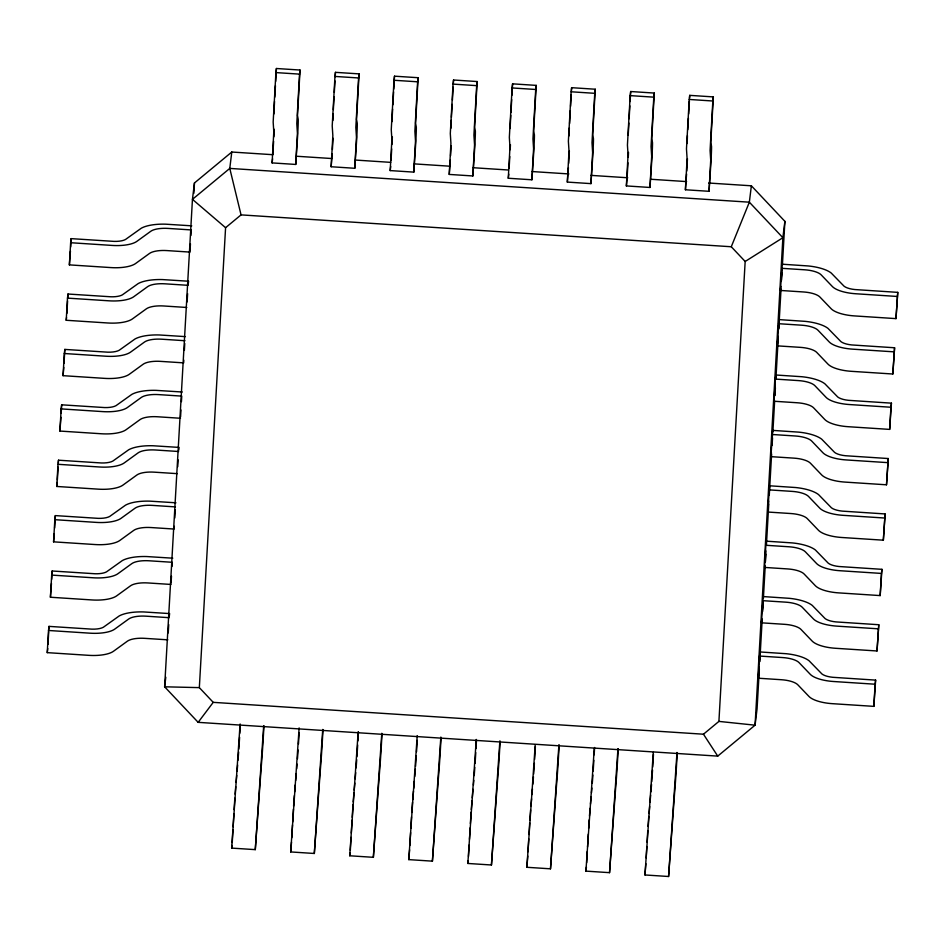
<?xml version="1.0" encoding="UTF-8"?>
<svg xmlns="http://www.w3.org/2000/svg" width="945" height="945" viewBox="0 0 945 945"><rect width="100%" height="100%" fill="white"/><g stroke="black" fill="none" stroke-linecap="round" stroke-linejoin="round"><path stroke-width="1.42" d="M273.885 114.002L274.546 101.446M391.962 121.681L392.624 109.124M510.087 128.485L510.796 115.361M628.212 135.194L628.886 123.039M333.101 113.79L332.923 120.487M451.261 120.239L451.013 128.166M569.339 127.918L569.103 135.844M687.428 135.596L687.18 143.51M273.873 136.836L274.003 134.367A30.051 0.638 -86.3 0 0 274.263 129.311M333.053 138.206L332.404 149.464M391.951 144.514L392.092 142.045A30.051 0.638 -86.3 0 0 392.352 136.99M451.131 145.884L450.576 155.677M167.856 639.836L144.715 638.336A18.203 6.332 3.3 0 0 127.374 641.194L113.494 651.259A25.952 9.025 3.3 0 1 88.771 655.334L47.25 652.641L48.514 630.48L49.022 626.381L91.925 629.146A14.092 4.902 3.3 0 0 103.336 627.267L119.2 615.951A30.051 10.454 3.3 0 1 143.51 611.935L169.616 613.589L169.285 616.317M171.01 584.447L147.881 582.947A18.203 6.332 3.3 0 0 130.528 585.805L116.66 595.858A25.952 9.025 3.3 0 1 91.925 599.945L50.416 597.24L51.68 575.092L52.176 570.993L95.091 573.757A14.092 4.902 3.3 0 0 106.49 571.867L122.366 560.55A30.051 10.454 3.3 0 1 146.676 556.546L172.781 558.188M174.329 526.282L174.175 529.046L151.046 527.546A18.203 6.332 3.3 0 0 133.694 530.417L119.814 540.469A25.952 9.025 3.3 0 1 95.091 544.544L53.57 541.851L54.834 519.691L55.342 515.604L98.256 518.356A14.092 4.902 3.3 0 0 109.655 516.478L125.52 505.162A30.051 10.454 3.3 0 1 149.83 501.145L175.935 502.799M177.329 473.658L154.2 472.157A18.203 6.332 3.3 0 0 136.86 475.016L122.98 485.08A25.952 9.025 3.3 0 1 98.256 489.156L56.735 486.462L57.999 464.302L58.507 460.203L101.41 462.967A14.092 4.902 3.3 0 0 112.821 461.089L128.685 449.773A30.051 10.454 3.3 0 1 152.995 445.756L179.101 447.41L178.77 450.139M180.495 418.269L157.366 416.757A18.203 6.332 3.3 0 0 140.014 419.627L126.146 429.68A25.952 9.025 3.3 0 1 101.41 433.767L59.901 431.062L61.165 408.901L61.661 404.814L104.576 407.567A14.092 4.902 3.3 0 0 115.975 405.688L131.851 394.372A30.051 10.454 3.3 0 1 156.161 390.368L182.267 392.01M183.814 360.104L183.661 362.868L160.532 361.368A18.203 6.332 3.3 0 0 143.179 364.227L129.3 374.291A25.952 9.025 3.3 0 1 104.576 378.366L63.055 375.673L64.319 353.513L64.827 349.414L107.742 352.178A14.092 4.902 3.3 0 0 119.141 350.3L135.005 338.983A30.051 10.454 3.3 0 1 159.315 334.967L185.421 336.621M186.815 307.479L163.686 305.979A18.203 6.332 3.3 0 0 146.345 308.838L132.465 318.89A25.952 9.025 3.3 0 1 107.73 322.977L66.221 320.272L67.485 298.124L67.981 294.025L110.896 296.789A14.092 4.902 3.3 0 0 122.307 294.899L138.171 283.583A30.051 10.454 3.3 0 1 162.481 279.578L188.587 281.22L188.079 285.319L164.95 283.819A18.203 6.332 3.3 0 0 147.609 286.678L133.729 296.742A25.952 9.025 3.3 0 1 109.006 300.817L67.485 298.124M190.453 243.775L189.98 252.091L166.852 250.579A18.203 6.332 3.3 0 0 149.499 253.449L135.619 263.501A25.952 9.025 3.3 0 1 110.896 267.589L69.375 264.883L70.639 242.723L71.147 238.636L114.061 241.388A14.092 4.902 3.3 0 0 125.461 239.51L141.325 228.194A30.051 10.454 3.3 0 1 165.647 224.178L191.752 225.831M47.994 644.384L48.703 631.922M48.856 629.157L49.022 626.381M51.467 583.455L50.416 597.24M51.703 579.297L52.176 570.993M54.314 533.606L53.57 541.851M54.633 528.066L55.342 515.604M57.397 479.599L58.106 467.125M58.342 462.979L58.507 460.203M60.953 417.277L59.901 431.062M61.189 413.119L61.661 404.814M63.799 367.416L63.055 375.673M64.036 363.27L64.827 349.414M66.882 313.409L67.591 300.947M67.745 298.183L67.981 294.025M70.438 251.098L69.375 264.883M70.674 246.94L71.147 238.636M168.245 632.914L168.718 624.61M171.092 583.065L171.482 576.131M172.037 566.445L172.273 562.287L149.145 560.787A18.203 6.332 3.3 0 0 131.792 563.645L117.924 573.709A25.952 9.025 3.3 0 1 93.189 577.785L51.68 575.092M174.801 517.978L175.274 509.662M177.731 466.735L178.121 459.813M180.578 416.875L180.967 409.953M181.44 401.649L181.759 396.109L158.63 394.608A18.203 6.332 3.3 0 0 141.277 397.467L127.41 407.519A25.952 9.025 3.3 0 1 102.674 411.607L61.165 408.901M184.369 350.406L184.759 343.484M187.134 301.939L187.606 293.635M190.925 235.47L191.244 229.93L168.115 228.418A18.203 6.332 3.3 0 0 150.763 231.289L136.895 241.341A25.952 9.025 3.3 0 1 112.16 245.428L70.639 242.723M193.879 193.276L194.457 182.964L231.785 152.027L272.999 154.708M199.336 687.629L225.583 227.698L241.046 214.881L731.276 246.751L745.168 261.47L718.909 721.401L703.458 734.206L213.227 702.348L199.336 687.629L164.631 686.802L192.449 199.348L194.457 182.964M263.95 725.996L263.218 738.813A30.051 0.638 -86.3 0 1 261.269 766.525L255.28 849.638L231.655 848.102L240.089 724.071M275.916 72.588L273.164 122.023L273.79 131.757L272.113 162.906L295.726 164.442L297.628 135.903A30.051 0.638 -86.3 0 0 298.207 119.283L297.498 115.538L300.037 70.036L276.424 68.501L275.916 72.588L299.541 74.123L300.037 70.036M232.246 842.574L232.978 829.686M233.143 826.816L233.876 813.928M234.124 809.629L234.821 798.182M274.782 97.146L275.444 85.688M275.692 81.388L276.424 68.501M239.829 733.249L240.325 724.461M272.869 154.413L273.613 141.23M255.28 849.638L263.702 725.606M299.541 74.123L296.789 123.559L297.415 133.292L295.726 164.442M322.989 729.835L322.257 742.652A30.051 0.638 -86.3 0 1 320.308 770.364L314.319 853.477L290.706 851.941L299.128 727.91M334.967 76.427L332.215 125.862L332.841 135.596L331.152 166.745L354.765 168.281L356.667 139.742A30.051 0.638 -86.3 0 0 357.245 123.122L356.537 119.377L359.088 73.875L335.463 72.34L334.967 76.427L358.58 77.962L359.088 73.875M291.532 842.113L290.706 851.941M291.781 837.813L292.513 824.926M292.678 822.055L293.411 809.168M333.337 109.585L334.081 96.685M334.317 92.386L334.979 80.927M335.215 76.628L335.463 72.34M299.128 732.694L298.644 741.116A30.051 0.638 -86.3 0 1 298.466 744.022M332.156 153.858L331.152 166.745M314.319 853.477L322.741 729.445M358.58 77.962L355.828 127.398L356.454 137.131L354.765 168.281M382.028 733.674L381.296 746.491A30.051 0.638 -86.3 0 1 379.358 774.203L373.358 857.316L349.744 855.78L358.167 731.749M394.006 80.266L391.254 129.689L391.88 139.435L390.202 170.584L413.815 172.12L415.705 143.581A30.051 0.638 -86.3 0 0 416.296 126.961L415.587 123.216L418.127 77.714L394.514 76.179L394.006 80.266L417.619 81.802L418.127 77.714M350.335 850.252L351.067 837.353M351.316 833.065L352.048 820.165M352.213 817.307L352.993 804.49M392.872 104.824L393.604 91.925M393.77 89.066L394.514 76.179M357.919 740.927L358.415 732.139M391.029 160.626L391.702 148.908M373.358 857.316L381.792 733.285M417.619 81.802L414.879 131.225L415.493 140.97L413.815 172.12M441.079 737.513L440.346 750.33A30.051 0.638 -86.3 0 1 438.397 778.042L432.408 861.155L408.783 859.619L417.217 735.588M453.045 84.105L450.304 133.529L450.919 143.274L449.241 174.423L472.854 175.959L474.756 147.42A30.051 0.638 -86.3 0 0 475.335 130.8L474.626 127.055L477.166 81.542L453.553 80.006L453.045 84.105L476.67 85.641L477.166 81.542M409.622 849.791L408.783 859.619M409.858 845.491L410.603 832.604M410.839 828.304L411.5 816.846M451.426 117.251L452.159 104.363M452.407 100.064L453.139 87.176M453.305 84.306L453.553 80.006M417.206 740.372L416.721 748.794A30.051 0.638 -86.3 0 1 416.544 751.7M450.328 160.071L449.241 174.423M432.408 861.155L440.831 737.124M476.67 85.641L473.917 135.064L474.544 144.809L472.854 175.959M500.118 741.352L499.385 754.169A30.051 0.638 -86.3 0 1 497.436 781.881L491.447 864.994L467.834 863.458L476.256 739.427M512.095 87.944L509.343 137.368L509.969 147.113L508.28 178.251L531.905 179.786L533.795 151.259A30.051 0.638 -86.3 0 0 534.374 134.639L533.665 130.894L536.217 85.381L512.592 83.845L512.095 87.944L535.709 89.48L536.217 85.381M468.496 856.489L469.157 845.031M469.476 839.302L470.137 827.844M470.374 823.544L471.082 812.168M510.961 112.502L511.694 99.603M511.942 95.303L512.592 83.845M475.996 748.605L476.504 739.817M509.119 168.304L509.792 156.587M491.447 864.994L499.87 740.963M535.709 89.48L532.956 138.903L533.582 148.648L531.905 179.786M559.168 745.192L558.424 757.996A30.051 0.638 -86.3 0 1 556.487 785.72L550.486 868.821L526.873 867.286L535.213 744.707M571.134 91.783L568.382 141.207L569.008 150.952L567.331 182.09L590.944 183.625L592.834 155.098A30.051 0.638 -86.3 0 0 593.425 138.478L592.716 134.722L595.255 89.22L571.642 87.684L571.134 91.783L594.748 93.319L595.255 89.22M527.783 856.028L526.873 867.286M528.031 851.74L528.763 838.841M529.011 834.541L529.684 822.906M569.599 123.5L570.331 110.612M570.579 106.312L571.229 94.854M571.477 90.555L571.642 87.684M535.378 746.585L534.811 756.461A30.051 0.638 -86.3 0 1 534.634 759.378M568.417 167.749L567.331 182.09M568.666 163.355L569.221 153.562A30.051 0.638 -86.3 0 0 569.362 150.952M550.486 868.821L558.92 744.802M594.748 93.319L592.007 142.742L592.621 152.488L590.944 183.625M618.207 749.031L617.475 761.835A30.051 0.638 -86.3 0 1 615.526 789.559L609.537 872.66L585.912 871.125L594.263 748.546M630.173 95.622L627.433 145.046L628.047 154.791L626.37 185.929L649.983 187.464L651.885 158.937A30.051 0.638 -86.3 0 0 652.463 142.305L651.755 138.561L654.294 93.059L630.681 91.523L630.173 95.622L653.798 97.158L654.294 93.059M586.668 862.738L587.317 851.28M587.566 846.98L588.298 834.092M629.122 118.739L629.866 105.852M630.102 101.552L630.681 91.523M594.169 754.819L594.594 747.495M627.043 178.912L626.37 185.929M627.208 175.983L627.964 162.788M609.537 872.66L617.959 748.641M653.798 97.158L651.046 146.581L651.672 156.327L649.983 187.464M677.246 752.87L676.514 765.674A30.051 0.638 -86.3 0 1 674.565 793.398L668.576 876.499L644.962 874.964L653.302 752.385M689.224 99.461L686.472 148.885L687.098 158.63L685.409 189.768L709.034 191.303L710.923 162.764A30.051 0.638 -86.3 0 0 711.502 146.144L710.794 142.4L713.345 96.898L689.72 95.362L689.224 99.461L712.837 100.997L713.345 96.898M645.872 863.706L644.962 874.964M646.203 857.977L646.852 846.519M647.101 842.219L647.762 830.584M687.759 129.737L688.421 118.279M688.657 113.979L689.401 101.091M689.555 98.233L689.72 95.362M653.467 754.264L652.9 764.139A30.051 0.638 -86.3 0 1 652.723 767.056M686.578 173.951L685.409 189.768M686.755 171.021L687.31 161.241A30.051 0.638 -86.3 0 0 687.44 158.63M668.576 876.499L676.998 752.468M712.837 100.997L710.085 150.42L710.711 160.166L709.034 191.303M759.544 656.054L758.28 678.215L781.409 679.727A18.203 6.332 3.3 0 1 797.793 684.771L808.991 696.465A25.952 9.025 3.3 0 0 832.332 703.671L873.853 706.364L875.625 680.116L832.71 677.293A14.092 4.902 3.3 0 1 821.949 673.974L809.097 660.791A30.051 10.454 3.3 0 0 786.145 653.704L760.052 651.967L759.544 656.054L782.673 657.566A18.203 6.332 3.3 0 1 799.057 662.622L810.255 674.305A25.952 9.025 3.3 0 0 833.596 681.51L875.117 684.215L875.625 680.116M761.446 622.826L763.206 596.567L789.299 598.315A30.051 10.454 3.3 0 1 812.251 605.402L825.115 618.585A14.092 4.902 3.3 0 0 835.876 621.904L878.779 624.728L877.019 650.975L835.498 648.282A25.952 9.025 3.3 0 1 812.157 641.076L800.947 629.382A18.203 6.332 3.3 0 0 784.574 624.326L761.446 622.826L761.942 618.727M765.863 545.277L764.599 567.425L787.728 568.937A18.203 6.332 3.3 0 1 804.112 573.993L815.311 585.676A25.952 9.025 3.3 0 0 838.664 592.881L880.173 595.586L881.945 569.327L839.042 566.516A14.092 4.902 3.3 0 1 828.269 563.185L815.417 550.002A30.051 10.454 3.3 0 0 792.465 542.926L766.371 541.178L765.863 545.277L788.992 546.777A18.203 6.332 3.3 0 1 805.376 551.833L816.586 563.515A25.952 9.025 3.3 0 0 839.928 570.721L881.437 573.426L881.945 569.327M767.765 512.036L769.537 485.789L795.631 487.526A30.051 10.454 3.3 0 1 818.571 494.613L831.435 507.796A14.092 4.902 3.3 0 0 842.196 511.115L885.099 513.938L883.339 540.186L841.818 537.492A25.952 9.025 3.3 0 1 818.476 530.287L807.266 518.592A18.203 6.332 3.3 0 0 790.894 513.537L767.765 512.036L768.663 501.015M770.931 456.648L772.691 430.388L798.785 432.137A30.051 10.454 3.3 0 1 821.737 439.212L834.6 452.395A14.092 4.902 3.3 0 0 845.362 455.726L888.265 458.538L886.493 484.797L844.984 482.092A25.952 9.025 3.3 0 1 821.642 474.886L810.432 463.204A18.203 6.332 3.3 0 0 794.06 458.148L770.931 456.648L771.427 452.549M775.349 379.087L774.085 401.247L797.214 402.759A18.203 6.332 3.3 0 1 813.598 407.803L824.796 419.497A25.952 9.025 3.3 0 0 848.137 426.703L889.658 429.396L891.43 403.149L848.515 400.326A14.092 4.902 3.3 0 1 837.754 397.006L824.902 383.824A30.051 10.454 3.3 0 0 801.951 376.736L775.857 375L775.349 379.087L798.478 380.599A18.203 6.332 3.3 0 1 814.862 385.654L826.06 397.337A25.952 9.025 3.3 0 0 849.413 404.543L890.922 407.248L891.43 403.149M777.251 345.858L779.011 319.599L805.105 321.347A30.051 10.454 3.3 0 1 828.056 328.435L840.92 341.617A14.092 4.902 3.3 0 0 851.681 344.937L894.584 347.76L892.824 374.007L851.303 371.314A25.952 9.025 3.3 0 1 827.962 364.108L816.752 352.414A18.203 6.332 3.3 0 0 800.38 347.358L777.251 345.858L778.066 336.219M780.416 290.458L782.176 264.21L808.27 265.958A30.051 10.454 3.3 0 1 831.222 273.034L844.086 286.217A14.092 4.902 3.3 0 0 854.847 289.548L897.75 292.359L895.978 318.619L854.469 315.913A25.952 9.025 3.3 0 1 831.127 308.708L819.917 297.025A18.203 6.332 3.3 0 0 803.545 291.97L780.416 290.458L780.913 286.37M759.178 667.194L758.445 676.856M759.496 661.654L760.052 651.967M762.414 610.423L762.969 600.725M765.19 561.956L765.816 550.876M766.135 545.336L766.371 541.178M769.053 494.093L769.537 485.789M771.829 445.627L772.455 434.546M774.664 395.766L775.302 384.686M775.621 379.158L775.857 375M778.467 329.297L779.011 319.599M781.231 280.83L781.858 269.75M759.343 669.036L757.075 708.797L755.067 725.181L717.739 756.118L198.155 722.346L164.631 686.802L165.8 677.246M759.768 661.677L762.119 620.44M762.615 611.604L763.123 602.768M763.383 598.35L765.226 565.949M765.474 561.531L765.899 554.172M766.407 545.336L768.757 504.098M769.265 495.263L771.616 454.025M772.124 445.189L772.537 437.83M772.88 431.936L774.64 401.011M774.971 395.116L775.396 387.757M775.904 378.921L778.172 339.16M778.763 328.848L781.031 289.087M781.527 280.252L781.952 272.881M782.377 265.521L784.893 221.343L751.37 185.799L708.679 183.023M873.853 706.364L875.117 684.215M877.019 650.975L878.779 624.728M880.173 595.586L881.437 573.426M883.339 540.186L885.099 513.938M886.493 484.797L888.265 458.538M889.658 429.396L890.922 407.248M892.824 374.007L894.584 347.76M895.978 318.619L897.75 292.359M588.629 828.363L589.172 819.847M293.588 806.191L294.332 795.631M411.76 812.487L412.504 802.234M529.85 820.154L530.594 809.912M648.022 826.438L648.778 816.397M235.104 794.19L235.73 786.701M353.182 801.868L353.938 792.961M471.271 809.546L472.027 800.639M589.456 815.984L590.117 808.306M237.644 765.001L237.112 771.132M355.733 772.667L355.19 778.81M473.823 780.346L473.41 785.071M591.913 788.024L591.499 792.749M236.108 782.448L236.734 775.372M294.651 791.945L295.277 784.882M295.655 780.629L296.281 773.553M354.198 790.126L354.824 783.051M412.729 799.624L413.485 791.142M413.733 788.307L414.359 781.231M472.276 797.804L473.032 789.311M530.948 805.884L531.574 798.808M531.952 794.568L532.448 788.91M590.495 804.065L591.121 796.989M649.026 813.562L649.664 806.487M650.03 802.246L650.656 795.17M66.221 320.272L66.552 317.544M56.735 486.462L57.232 482.363M47.25 652.641L47.758 648.542M231.785 152.027L229.777 168.411L241.046 214.881M272.113 162.906L272.609 158.807M231.655 848.102L231.998 845.373M390.202 170.584L390.698 166.485M349.744 855.78L350.075 853.051M508.28 178.251L508.788 174.163M467.834 863.458L468.165 860.718M585.912 871.125L586.42 867.037M751.37 185.799L749.35 202.183L731.276 246.751M784.893 221.343L782.885 237.715L755.067 725.181L718.909 721.401M198.155 722.346L213.227 702.348M745.168 261.47L782.885 237.715L749.35 202.183L229.777 168.411L192.449 199.348L225.583 227.698M296.553 156.244L331.872 158.536M355.426 160.059L390.746 162.363M414.3 163.887L449.631 166.19M473.173 167.714L508.505 170.017M532.047 171.541L568.855 173.939M590.932 175.368L627.728 177.766M651.27 179.29L686.602 181.594M781.68 268.309L804.809 269.809A18.203 6.332 3.3 0 1 821.181 274.865L832.391 286.548A25.952 9.025 3.3 0 0 855.733 293.753L897.242 296.458M778.515 323.698L801.643 325.198A18.203 6.332 3.3 0 1 818.016 330.254L829.226 341.948A25.952 9.025 3.3 0 0 852.567 349.154L894.088 351.847M184.925 340.72L161.796 339.208A18.203 6.332 3.3 0 0 144.443 342.078L130.564 352.131A25.952 9.025 3.3 0 1 105.84 356.218L64.319 353.513M772.195 434.487L795.324 435.988A18.203 6.332 3.3 0 1 811.696 441.043L822.906 452.738A25.952 9.025 3.3 0 0 846.247 459.943L887.768 462.637M178.593 451.497L155.464 449.997A18.203 6.332 3.3 0 0 138.124 452.856L124.244 462.92A25.952 9.025 3.3 0 1 99.52 466.995L57.999 464.302M769.029 489.876L792.158 491.388A18.203 6.332 3.3 0 1 808.53 496.444L819.74 508.126A25.952 9.025 3.3 0 0 843.082 515.332L884.603 518.025M175.439 506.898L152.31 505.386A18.203 6.332 3.3 0 0 134.958 508.256L121.078 518.309A25.952 9.025 3.3 0 1 96.355 522.396L54.834 519.691M762.709 600.666L785.838 602.166A18.203 6.332 3.3 0 1 802.21 607.222L813.421 618.916A25.952 9.025 3.3 0 0 836.762 626.122L878.283 628.815M169.12 617.687L145.991 616.175A18.203 6.332 3.3 0 0 128.638 619.046L114.758 629.098A25.952 9.025 3.3 0 1 90.035 633.185L48.514 630.48M703.458 734.206L717.739 756.118M510.442 144.668A30.051 0.638 -86.3 0 1 510.182 149.723M628.519 152.346A30.051 0.638 -86.3 0 1 628.26 157.402M239.593 737.277A30.051 0.638 -86.3 0 1 238.849 749.078M238.636 751.996A30.051 0.638 -86.3 0 1 238.034 760.229M298.088 749.952A30.051 0.638 -86.3 0 1 297.486 758.681M297.073 764.056A30.051 0.638 -86.3 0 1 296.695 768.828M357.683 744.955A30.051 0.638 -86.3 0 1 356.926 756.756M356.726 759.674A30.051 0.638 -86.3 0 1 356.123 767.895M416.296 755.646A30.051 0.638 -86.3 0 1 415.564 766.36M415.363 769.112A30.051 0.638 -86.3 0 1 414.784 776.506M475.772 752.633A30.051 0.638 -86.3 0 1 475.087 763.442M474.815 767.352A30.051 0.638 -86.3 0 1 474.213 775.573M534.386 763.324A30.051 0.638 -86.3 0 1 533.653 774.038M533.452 776.79A30.051 0.638 -86.3 0 1 532.862 784.185M593.85 760.3A30.051 0.638 -86.3 0 1 593.165 771.12M592.905 775.03A30.051 0.638 -86.3 0 1 592.291 783.251M652.534 770.01A30.051 0.638 -86.3 0 1 651.743 781.716M651.542 784.468A30.051 0.638 -86.3 0 1 650.951 791.863"/></g></svg>
